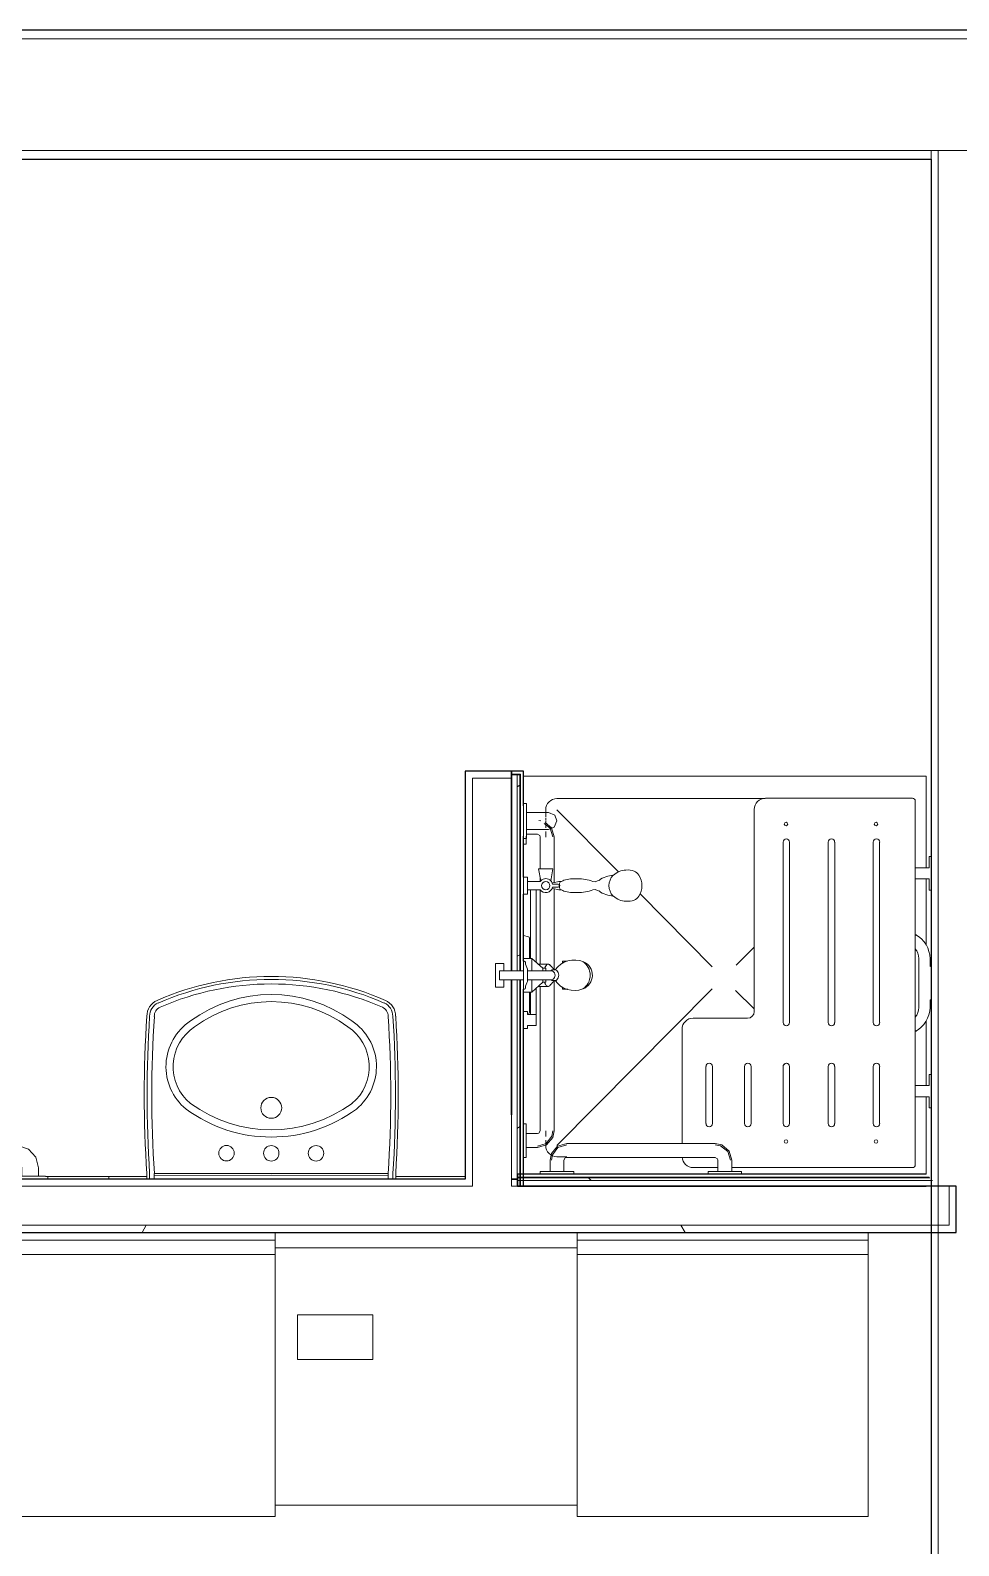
# Model space of a CAD drawing. Header units: inches. Extents: x 1 to 27263, y -26002 to 5769.
# Drawn here: x 25222.5 to 25305.5, y -22494.2 to -22358.8 of the extents above; entities that cross this region are included whole.
import ezdxf

# ---------------------------------------------------------------- set-up
doc = ezdxf.new("R2010")
doc.units = ezdxf.units.IN
doc.header["$MEASUREMENT"] = 0
for name, color, linetype, lineweight in [('A-GENM', 13, 'Continuous', 9), ('A-WALL', 113, 'Continuous', 9), ('A-WALL-PATT', 111, 'Continuous', 25), ('I-WALL', 2, 'Continuous', 9), ('L-SITE-WALL', 31, 'Continuous', 9), ('P-SANR-FIXT', 6, 'Continuous', 9), ('Q-SPCQ', 91, 'Continuous', 9), ('S-BEAM', 12, 'Continuous', 9)]:
    doc.layers.add(name, color=color, linetype=linetype, lineweight=lineweight)
pattern_1 = [(0, (0, 0), (81.92, 20.48), [3.379, -58.061, 3.379, -58.061, -327.68]), (0, (0, 0), (81.92, 20.48), [-122.88, 3.379, -119.501, 3.379, -58.061, -143.36]), (0, (0, 0), (81.92, 20.48), [-307.2, 3.379, -37.581, 3.379, -99.021]), (120, (30.72, 10.24), (-58.6962, 60.704801), [3.379, -58.061, 3.379, -58.061, -327.68]), (120, (30.72, 10.24), (-58.6962, 60.704801), [-122.88, 3.379, -119.501, 3.379, -58.061, -143.36]), (120, (30.72, 10.24), (-58.6962, 60.704801), [-307.2, 3.379, -37.581, 3.379, -99.021]), (240, (40.96, 51.2), (-23.2238, -81.184801), [3.379, -58.061, 3.379, -58.061, -327.68]), (240, (40.96, 51.2), (-23.2238, -81.184801), [-122.88, 3.379, -119.501, 3.379, -58.061, -143.36]), (240, (40.96, 51.2), (-23.2238, -81.184801), [-307.2, 3.379, -37.581, 3.379, -99.021])]
pattern_2 = [(296.565, (38.4, 23.04), (0.00014, 153.59998), [17.173, -326.287]), (33.69, (46.08, 7.68), (0.0002, 153.6001), [27.691, -526.122]), (33.69, (199.68, 7.68), (0.0002, 153.6001), [27.691, -526.122]), (33.69, (353.28, 7.68), (0.0002, 153.6001), [27.691, -526.122]), (116.565, (69.12, 23.04), (0.00014, 153.59998), [17.173, -326.287]), (213.69, (61.44, 38.4), (0.0002, 153.6001), [27.691, -526.122]), (213.69, (215.04, 38.4), (0.0002, 153.6001), [27.691, -526.122]), (213.69, (368.64, 38.4), (0.0002, 153.6001), [27.691, -526.122]), (26.565, (99.84, 23.04), (0.00014, 153.6), [34.346, -309.114]), (26.565, (253.44, 23.04), (0.00014, 153.6), [34.346, -309.114]), (270, (130.56, 38.4), (153.6, 9e-15), [15.36, -138.24]), (225, (130.56, 23.04), (-1e-14, 153.60056), [21.722, -195.501]), (135, (115.2, 7.68), (1e-14, 153.60056), [21.722, -195.501]), (288.435, (69.12, 69.12), (0.00018, 153.600364), [24.286, -461.44]), (18.435, (76.8, 46.08), (0.0002, 153.60036), [24.286, -461.44]), (18.435, (230.4, 46.08), (0.0002, 153.60036), [24.286, -461.44]), (18.435, (384, 46.08), (0.0002, 153.60036), [24.286, -461.44]), (135, (99.84, 53.76), (1e-14, 153.60056), [21.722, -195.501]), (180, (84.48, 69.12), (-2e-14, -153.6), [15.36, -138.24]), (251.565, (30.72, 107.52), (-0.00018, 153.600364), [24.286, -461.44]), (315, (23.04, 84.48), (-1e-14, 153.60056), [21.722, -195.501]), (71.565, (38.4, 69.12), (-0.00018, 153.600364), [24.286, -461.44]), (135, (46.08, 92.16), (1e-14, 153.60056), [21.722, -195.501]), (225, (92.16, 107.52), (-1e-14, 153.60056), [21.722, -195.501]), (123.69, (76.8, 92.16), (0.00018, 153.6001), [27.691, -526.122]), (123.69, (230.4, 92.16), (0.00018, 153.6001), [27.691, -526.122]), (26.565, (61.44, 115.2), (0.00014, 153.6), [17.173, -326.287]), (26.565, (215.04, 115.2), (0.00014, 153.6), [17.173, -326.287]), (315, (76.8, 122.88), (-1e-14, 153.60056), [21.722, -195.501]), (213.69, (145.92, 145.92), (0.0002, 153.6001), [27.691, -526.122]), (213.69, (299.52, 145.92), (0.0002, 153.6001), [27.691, -526.122]), (213.69, (453.12, 145.92), (0.0002, 153.6001), [27.691, -526.122]), (296.565, (122.88, 130.56), (0.00014, 153.59998), [17.173, -326.287]), (45, (130.56, 115.2), (1e-14, 153.60056), [21.722, -195.501]), (90, (145.92, 130.56), (-153.6, 9e-15), [15.36, -138.24]), (213.69, (76.8, 153.6), (0.0002, 153.6001), [27.691, -526.122]), (213.69, (230.4, 153.6), (0.0002, 153.6001), [27.691, -526.122]), (213.69, (384, 153.6), (0.0002, 153.6001), [27.691, -526.122]), (315, (53.76, 138.24), (-1e-14, 153.60056), [10.861, -206.362]), (26.565, (61.44, 130.56), (0.00014, 153.6), [17.173, -326.287]), (26.565, (215.04, 130.56), (0.00014, 153.6), [17.173, -326.287]), (90, (76.8, 138.24), (-153.6, 9e-15), [15.36, -138.24]), (333.435, (15.36, 145.92), (-0.00014, 153.6), [17.173, -326.287]), (333.435, (168.96, 145.92), (-0.00014, 153.6), [17.173, -326.287]), (243.435, (30.72, 138.24), (-0.00014, 153.59998), [17.173, -326.287]), (161.565, (23.04, 122.88), (-0.0002, 153.60036), [24.286, -461.44]), (161.565, (176.64, 122.88), (-0.0002, 153.60036), [24.286, -461.44]), (161.565, (330.24, 122.88), (-0.0002, 153.60036), [24.286, -461.44]), (45, (0, 130.56), (1e-14, 153.60056), [21.722, -195.501]), (26.565, (7.68, 0), (0.00014, 153.6), [17.173, -326.287]), (26.565, (161.28, 0), (0.00014, 153.6), [17.173, -326.287]), (116.565, (23.04, 7.68), (0.00014, 153.59998), [17.173, -326.287]), (206.565, (15.36, 23.04), (0.00014, 153.6), [17.173, -326.287]), (206.565, (168.96, 23.04), (0.00014, 153.6), [17.173, -326.287]), (296.565, (0, 15.36), (0.00014, 153.59998), [17.173, -326.287]), (14.036, (115.2, 69.12), (0.0002, 153.6), [31.665, -601.644]), (14.036, (268.8, 69.12), (0.0002, 153.6), [31.665, -601.644]), (14.036, (422.4, 69.12), (0.0002, 153.6), [31.665, -601.644]), (14.036, (576, 69.12), (0.0002, 153.6), [31.665, -601.644]), (135, (145.92, 76.8), (1e-14, 153.60056), [21.722, -195.501]), (198.435, (130.56, 92.16), (0.0002, 153.60036), [24.286, -461.44]), (198.435, (284.16, 92.16), (0.0002, 153.60036), [24.286, -461.44]), (198.435, (437.76, 92.16), (0.0002, 153.60036), [24.286, -461.44]), (296.565, (107.52, 84.48), (0.00014, 153.59998), [17.173, -326.287]), (333.435, (7.68, 46.08), (-0.00014, 153.6), [17.173, -326.287]), (333.435, (161.28, 46.08), (-0.00014, 153.6), [17.173, -326.287]), (45, (23.04, 38.4), (1e-14, 153.60056), [10.861, -206.362]), (116.565, (30.72, 46.08), (0.00014, 153.59998), [17.173, -326.287]), (225, (23.04, 61.44), (-1e-14, 153.60056), [21.722, -195.501])]

# ---------------------------------------------------------------- blocks, each defined once
blk = doc.blocks.new('Sink-Bathroom-Kohler-Pinoir-2035-8 - Vitreous_China-0-White-11071-Site Plan - Phase 1')
at = {"layer": 'P-SANR-FIXT', "color": 7}
for p, q in [((24149.93, -22598.24), (24149.93, -22597.74)), ((24150.18, -22597.73), (24150.18, -22598.24)), ((24150.6, -22598.24), (24150.6, -22597.72)), ((24161.05, -22597.72), (24150.6, -22597.72)), ((24150.6, -22597.91), (24161.05, -22597.89)), ((24171.5, -22597.72), (24161.05, -22597.72)), ((24161.05, -22597.89), (24171.5, -22597.91)), ((24171.5, -22597.72), (24171.5, -22598.24)), ((24171.91, -22598.24), (24171.91, -22597.73)), ((24172.17, -22597.74), (24172.17, -22598.24))]:
    blk.add_line(p, q, dxfattribs=at)
for centre, radius, start, end in [((24161.05, -22605.54), 25.41, 66.3302, 113.6742), ((24161.05, -22605.54), 25.15, 66.3302, 113.6726), ((24161.05, -22605.54), 24.74, 66.3302, 113.6698), ((24161.05, -22593.95), 12.2, 53.7683, 126.2317), ((24151.47, -22583.68), 1.54, 113.9605, 180.0345), ((24151.47, -22583.68), 1.29, 113.9877, 180.3965), ((24151.47, -22583.68), 0.875, 114.0553, 181.2927), ((24161.05, -22593.95), 11.57, 53.6931, 126.3069), ((24170.63, -22583.67), 0.862, 358.0783, 66.3302), ((24170.63, -22583.67), 1.28, 359.0965, 66.3302), ((24170.63, -22583.67), 1.53, 359.5057, 66.3302), ((24256.28, -22590.71), 106.58, 176.2183, 183.7835), ((24256.28, -22590.71), 106.33, 176.2135, 183.7881), ((24256.28, -22590.71), 105.91, 176.2045, 183.7955), ((24156.54, -22588.19), 4.9, 123.5514, 230.6366), ((24156.54, -22588.19), 4.26, 123.3558, 230.4225), ((24165.55, -22588.19), 4.26, 309.5775, 56.6442), ((24165.55, -22588.19), 4.9, 309.3634, 56.4486), ((24065.82, -22590.71), 105.91, 356.2045, 3.7955), ((24065.82, -22590.71), 106.33, 356.2119, 3.7854), ((24065.82, -22590.71), 106.58, 356.2165, 3.78), ((24161.05, -22581.66), 12.18, 233.6508, 306.3492), ((24161.05, -22591.87), 0.934, 0, 180), ((24161.05, -22581.66), 12.82, 233.5725, 306.4275), ((24161.05, -22591.87), 0.934, 180, 0), ((24157.05, -22595.92), 0.692, 0, 180), ((24161.05, -22595.93), 0.69, 0, 180), ((24165.05, -22595.93), 0.69, 0, 180), ((24157.05, -22595.92), 0.692, 180, 0), ((24161.05, -22595.93), 0.69, 180, 0), ((24165.05, -22595.93), 0.69, 180, 0)]:
    blk.add_arc(centre, radius, start, end, dxfattribs=at)
blk = doc.blocks.new('817_Grab_Bars - 8170-001420-V44-Site Plan - Phase 1')
at = {"layer": 'Q-SPCQ', "color": 7}
for p, q in [((25532.45, -22558.3), (25532.45, -22558.58)), ((25534.02, -22558.58), (25532.66, -22558.58)), ((25533.27, -22558.58), (25533.27, -22559.3)), ((25535.37, -22558.58), (25534.02, -22558.58)), ((25534.77, -22559.3), (25534.77, -22558.58)), ((25535.58, -22558.58), (25535.58, -22558.3)), ((25574.45, -22558.3), (25574.45, -22558.58)), ((25576.02, -22558.58), (25574.66, -22558.58)), ((25575.27, -22558.58), (25575.27, -22559.3)), ((25577.37, -22558.58), (25576.02, -22558.58)), ((25576.77, -22559.3), (25576.77, -22558.58)), ((25577.58, -22558.58), (25577.58, -22558.3)), ((25574.77, -22559.8), (25535.27, -22559.8)), ((25535.27, -22561.3), (25574.77, -22561.3))]:
    blk.add_line(p, q, dxfattribs=at)
at = {"layer": 'Q-SPCQ', "color": 7, "flags": 128}
for points in [[(25533.27, -22559.3), (25533.51, -22560.26), (25534.19, -22560.99), (25535.13, -22561.3), (25535.27, -22561.3)], [(25535.27, -22559.8), (25534.84, -22559.57), (25534.77, -22559.3)], [(25574.77, -22561.3), (25575.73, -22561.06), (25576.45, -22560.38), (25576.76, -22559.44), (25576.77, -22559.3)], [(25575.27, -22559.3), (25575.04, -22559.72), (25574.77, -22559.8)]]:
    blk.add_lwpolyline(points, dxfattribs=at)
blk = doc.blocks.new('Parametric_ADA_Grab_Bar_-_2_Piece_3744 - Parametric_ADA_Grab_Bar_-_2_Piece_3744 2-222682-Site Plan - Phase 1')
at = {"layer": 'A-GENM', "color": 7}
for p, q in [((1.55, 32.09), (1.39, 32.13)), ((0, 30.03), (0.25, 30.03)), ((0.25, 30.74), (0.25, 30.03)), ((0.25, 30.03), (0.25, 30.23)), ((0.28, 30.91), (1.25, 30.91)), ((1.5, 30.66), (1.5, 27.81)), ((2.75, 26.59), (2.75, 30.66)), ((1.5, 27.05), (1.5, 26.69)), ((1.5, 25.94), (1.5, 19.31)), ((2.75, 18.85), (2.75, 26.04)), ((2.75, 4.41), (2.75, 17.77)), ((1.5, 17.32), (1.5, 4.41)), ((0.25, 5.03), (0, 5.03)), ((0.25, 4.83), (0.25, 5.03)), ((0.25, 5.03), (0.25, 2.03)), ((1.25, 4.16), (0.25, 4.16)), ((0.25, 2.91), (1.25, 2.91)), ((17.13, 3.28), (3.88, 3.28)), ((0, 2.03), (0.25, 2.03)), ((0.25, 2.03), (0.25, 2.23)), ((2.38, 1.78), (2.38, 0.78)), ((3.63, 0.78), (3.63, 1.78)), ((3.88, 2.03), (17.13, 2.03)), ((17.38, 1.78), (17.38, 0.78)), ((18.63, 0.78), (18.63, 1.78)), ((1.5, 0.78), (1.5, 0.53)), ((1.5, 0.78), (4.5, 0.78)), ((1.7, 0.78), (1.5, 0.78)), ((4.5, 0.78), (4.3, 0.78)), ((4.5, 0.53), (4.5, 0.78)), ((16.5, 0.78), (16.5, 0.53)), ((16.5, 0.78), (19.5, 0.78)), ((16.7, 0.78), (16.5, 0.78)), ((19.5, 0.78), (19.3, 0.78)), ((19.5, 0.53), (19.5, 0.78))]:
    blk.add_line(p, q, dxfattribs=at)
at = {"layer": 'A-GENM', "color": 7, "flags": 128}
for points in [[(2.63, 30.66), (2.38, 31.44), (1.85, 31.85)], [(2.75, 30.66), (2.51, 31.48), (1.96, 31.94)], [(1.25, 30.91), (1.46, 30.79), (1.5, 30.66)], [(1.25, 2.91), (2.07, 3.15), (2.62, 3.8), (2.75, 4.41)], [(1.5, 4.41), (1.39, 4.2), (1.25, 4.16)], [(1.25, 3.03), (2.03, 3.27), (2.54, 3.92), (2.63, 4.41)], [(3.88, 3.28), (3.05, 3.04), (2.5, 2.38), (2.38, 1.78)], [(3.88, 3.16), (3.09, 2.91), (2.59, 2.27), (2.5, 1.78)], [(18.63, 1.78), (18.38, 2.6), (17.73, 3.15), (17.13, 3.28)], [(18.5, 1.78), (18.26, 2.56), (17.61, 3.07), (17.13, 3.16)], [(3.63, 1.78), (3.74, 1.99), (3.88, 2.03)], [(17.13, 2.03), (17.34, 1.92), (17.38, 1.78)]]:
    blk.add_lwpolyline(points, dxfattribs=at)
blk = doc.blocks.new('Shower_Seat-Retractable-Frost_Products_LTD_-Handicap-_975L_M_ - Steel-Stainless-V56-Site Plan - Phase 1')
at = {"layer": 'Q-SPCQ', "color": 10, "lineweight": 13}
for p, q in [((25301.35, -22427.4), (25288.21, -22427.4)), ((25301.6, -22433.61), (25301.6, -22427.65)), ((25287.21, -22428.4), (25287.21, -22446.46)), ((25289.79, -22431.33), (25289.79, -22447.44)), ((25290.37, -22447.44), (25290.37, -22431.33)), ((25293.82, -22431.33), (25293.82, -22447.44)), ((25294.4, -22447.44), (25294.4, -22431.33)), ((25297.85, -22431.33), (25297.85, -22447.44)), ((25298.42, -22447.44), (25298.42, -22431.33)), ((25303.02, -22432.62), (25302.84, -22432.62)), ((25302.84, -22432.62), (25302.84, -22433.61)), ((25301.6, -22433.61), (25301.6, -22434.61)), ((25302.84, -22433.61), (25301.6, -22433.61)), ((25301.6, -22434.61), (25302.84, -22434.61)), ((25301.6, -22439.59), (25301.6, -22434.61)), ((25302.84, -22434.61), (25302.84, -22435.6)), ((25302.84, -22435.6), (25303.02, -22435.6)), ((25301.6, -22439.52), (25301.6, -22448.23)), ((25301.92, -22446.09), (25301.92, -22441.71)), ((25302.92, -22442.42), (25302.92, -22441.74)), ((25303.01, -22442.41), (25302.92, -22442.42)), ((25303.01, -22445.41), (25303.01, -22442.41)), ((25302.92, -22445.41), (25303.01, -22445.41)), ((25302.92, -22446.09), (25302.92, -22445.41)), ((25286.62, -22447.05), (25281.76, -22447.05)), ((25280.77, -22448.04), (25280.77, -22458.26)), ((25301.6, -22453.07), (25301.6, -22448.23)), ((25282.9, -22451.37), (25282.9, -22456.47)), ((25283.48, -22456.47), (25283.48, -22451.37)), ((25286.35, -22456.47), (25286.35, -22451.37)), ((25286.93, -22451.37), (25286.93, -22456.47)), ((25289.79, -22451.37), (25289.79, -22451.42)), ((25289.79, -22451.37), (25289.79, -22456.47)), ((25290.37, -22456.47), (25290.37, -22451.37)), ((25293.82, -22451.37), (25293.82, -22456.47)), ((25294.4, -22456.47), (25294.4, -22451.37)), ((25297.85, -22451.37), (25297.85, -22456.47)), ((25298.42, -22456.47), (25298.42, -22451.37)), ((25289.79, -22456.47), (25289.79, -22452.52)), ((25290.37, -22452.25), (25290.37, -22456.47)), ((25301.6, -22453.07), (25301.6, -22454.07)), ((25302.84, -22453.07), (25301.6, -22453.07)), ((25302.84, -22452.07), (25302.84, -22453.07)), ((25303.02, -22452.07), (25302.84, -22452.07)), ((25301.6, -22454.07), (25302.84, -22454.07)), ((25301.6, -22460.15), (25301.6, -22454.07)), ((25302.84, -22454.07), (25302.84, -22455.06)), ((25302.84, -22455.06), (25303.02, -22455.06)), ((25281.76, -22460.4), (25283.97, -22460.4)), ((25285.18, -22460.4), (25301.35, -22460.4))]:
    blk.add_line(p, q, dxfattribs=at)
for centre, radius, start, end in [((25288.21, -22428.4), 0.998, 90, 180), ((25301.35, -22427.65), 0.249, 0, 90), ((25290.05, -22429.71), 0.157, 90, 270), ((25290.05, -22429.71), 0.157, 270, 90), ((25298.1, -22429.71), 0.157, 90, 270), ((25298.1, -22429.71), 0.157, 270, 90), ((25290.08, -22431.33), 0.289, 0, 180), ((25294.11, -22431.33), 0.289, 0, 180), ((25298.14, -22431.33), 0.289, 0, 180), ((25300.63, -22441.43), 2.09, 57.8406, 62.567), ((25300.5, -22441.74), 2.42, 0, 62.8489), ((25300.57, -22441.71), 1.35, 0, 40), ((25286.62, -22446.46), 0.589, 270, 0), ((25300.47, -22446.06), 1.45, 321.4199, 358.8453), ((25300.45, -22446.05), 2.47, 297.8217, 359.1458), ((25281.76, -22448.04), 0.998, 90, 180), ((25290.08, -22447.44), 0.288, 180, 0), ((25294.11, -22447.44), 0.288, 180, 0), ((25298.14, -22447.44), 0.289, 180, 0), ((25300.73, -22446.7), 1.77, 299.5044, 304.7548), ((25283.19, -22451.37), 0.289, 0, 180), ((25286.64, -22451.37), 0.289, 0, 180), ((25290.08, -22451.37), 0.289, 40.7863, 180), ((25290.08, -22451.37), 0.289, 0, 180), ((25294.11, -22451.37), 0.289, 0, 180), ((25298.14, -22451.37), 0.289, 0, 180), ((25283.19, -22456.47), 0.289, 180, 0), ((25286.64, -22456.47), 0.289, 180, 0), ((25290.08, -22456.47), 0.289, 180, 0), ((25290.08, -22456.47), 0.289, 180, 0), ((25294.11, -22456.47), 0.289, 180, 0), ((25298.14, -22456.47), 0.289, 180, 0), ((25290.05, -22458.07), 0.157, 90, 270), ((25290.05, -22458.07), 0.157, 270, 90), ((25298.1, -22458.07), 0.157, 90, 270), ((25298.1, -22458.07), 0.157, 270, 90), ((25281.76, -22459.4), 0.998, 182.9496, 270), ((25301.35, -22460.15), 0.249, 270, 0)]:
    blk.add_arc(centre, radius, start, end, dxfattribs=at)
blk = doc.blocks.new('817_Grab_Bars - 8170-001180-V57-Site Plan - Phase 1')
at = {"layer": 'Q-SPCQ', "color": 7}
for p, q in [((25266.86, -22427.87), (25266.58, -22427.87)), ((25266.86, -22427.87), (25266.58, -22427.87)), ((25266.58, -22430.99), (25266.58, -22427.87)), ((25266.58, -22427.87), (25266.58, -22428.07)), ((25266.86, -22427.87), (25266.86, -22430.99)), ((25266.86, -22428.07), (25266.86, -22427.87)), ((25266.86, -22427.87), (25266.86, -22428.07)), ((25266.86, -22428.07), (25266.86, -22427.87)), ((25267.58, -22428.68), (25266.86, -22428.68)), ((25267.58, -22428.68), (25266.86, -22428.68)), ((25266.86, -22430.18), (25267.58, -22430.18)), ((25266.86, -22430.18), (25267.58, -22430.18)), ((25266.58, -22430.78), (25266.58, -22430.99)), ((25266.58, -22430.99), (25266.86, -22430.99)), ((25266.58, -22430.99), (25266.86, -22430.99)), ((25266.86, -22430.99), (25266.86, -22430.78)), ((25266.86, -22430.78), (25266.86, -22430.99)), ((25266.86, -22430.99), (25266.86, -22430.78))]:
    blk.add_line(p, q, dxfattribs=at)
at = {"layer": 'Q-SPCQ', "color": 7, "flags": 128}
for points in [[(25268.83, -22428.68), (25268.58, -22428.68), (25267.95, -22428.68), (25267.58, -22428.68)], [(25267.58, -22428.68), (25268.32, -22428.68), (25268.77, -22428.68), (25268.83, -22428.68)], [(25268.83, -22428.68), (25269.38, -22428.92), (25269.58, -22429.43)], [(25267.58, -22430.18), (25268.32, -22430.18), (25268.77, -22430.18), (25268.83, -22430.18)], [(25268.83, -22430.18), (25268.58, -22430.18), (25267.95, -22430.18), (25267.58, -22430.18)], [(25269.58, -22429.43), (25269.34, -22429.98), (25268.83, -22430.18)]]:
    blk.add_lwpolyline(points, dxfattribs=at)
blk = doc.blocks.new('Shower Base-3D - 36_ x 36_-96782-Site Plan - Phase 1')
at = {"layer": 'P-SANR-FIXT', "color": 7}
for p, q in [((-18, 18), (18, 18)), ((18, 18), (18, 9.82)), ((-16, 15), (-16, 14.38)), ((3.6, 16), (-15, 16)), ((-9.49, 9.44), (-15, 15)), ((-16, 14.29), (-16, 14.07)), ((-16, 14), (-16, 13.4)), ((-16, 13.06), (-16, 12.56)), ((18, 8.82), (18, 2.9)), ((-1.13, 0.98), (-7.57, 7.49)), ((1.01, 1.11), (2.63, 2.72)), ((-1.12, -1), (-15, -15)), ((0.97, -1.14), (2.63, -2.78)), ((18, -3.85), (18, -9.64)), ((18, -10.64), (18, -17.56)), ((-16, -13.69), (-16, -14.18)), ((-16, -14.52), (-16, -15)), ((-15, -16), (-14.13, -16))]:
    blk.add_line(p, q, dxfattribs=at)
for centre, start, end in [((-15, 15), 90, 180), ((-15, -15), 180, 270)]:
    blk.add_arc(centre, 1, start, end, dxfattribs=at)
blk = doc.blocks.new('Shower-Unit-Zurn-Z7301-SS-MT-DV2P-HW - Z7301-SS-MT-DV2P-HW-V61-Site Plan - Phase 1')
at = {"layer": 'A-GENM', "color": 7}
for p, q in [((1.06, 2.5), (-1.06, 2.5)), ((-1.06, 2.5), (-1.06, 1.75)), ((-1.06, 1.75), (-0.4, 1.75)), ((0.4, 1.75), (1.06, 1.75)), ((1.06, 1.75), (1.06, 2.5)), ((-1.24, 0), (-1.5, 0)), ((-1.5, 0), (-1.5, -0.75)), ((-1.5, -0.75), (-0.4, -0.75)), ((-1.5, -0.75), (-0.63, -1.75)), ((0.4, -0.75), (1.5, -0.75)), ((0.63, -1.75), (1.5, -0.75)), ((1.5, 0), (1.24, 0)), ((1.5, -0.75), (1.5, 0)), ((-0.63, -1.75), (-0.4, -1.75)), ((-0.63, -1.75), (-0.63, -2)), ((-0.63, -2), (-0.4, -2)), ((0.4, -1.75), (0.63, -1.75)), ((0.4, -2), (0.63, -2)), ((0.63, -2), (0.63, -1.75)), ((-1.05, -3.5), (-1.25, -3.5)), ((-1.25, -3.5), (-1.25, -3.96)), ((1.25, -3.5), (1.06, -3.5)), ((1.25, -3.92), (1.25, -3.5))]:
    blk.add_line(p, q, dxfattribs=at)
at = {"layer": 'A-GENM'}
for p, q in [((-4.75, 0), (-4.75, -0.38)), ((-4.75, -0.38), (-4.5, -0.38)), ((-4.5, -0.38), (-4.5, -1.13)), ((-4.5, -1.13), (-3.5, -1.13)), ((-3.5, -1.13), (-3.5, -0.38)), ((-3.5, -0.38), (-3.25, -0.38)), ((-1.5, -0.63), (-3.5, -0.63)), ((-3.5, -1.13), (-1.17, -1.13)), ((-3.25, -0.38), (-3.25, 0)), ((1.17, -1.13), (7.62, -1.13)), ((7.62, -0.63), (1.5, -0.63)), ((8.75, 0), (7.25, 0)), ((7.25, 0), (7.25, -0.38)), ((7.25, -0.38), (7.62, -0.38)), ((7.62, -0.38), (8.38, -0.38)), ((7.62, -0.38), (7.62, -1.5)), ((8.38, -1.5), (8.38, -0.38)), ((8.38, -0.38), (8.75, -0.38)), ((8.75, -0.38), (8.75, 0)), ((7.75, -2.62), (7.63, -3.19)), ((7.86, -2.61), (7.86, -3.12)), ((8.14, -3.12), (8.14, -2.61)), ((8.37, -3.19), (8.25, -2.62)), ((9.5, -1.36), (8.44, -1.55)), ((8.44, -2.45), (9.5, -2.62)), ((9.5, -2.62), (9.5, -1.36)), ((7.62, -3.24), (7.62, -3.41)), ((8.38, -3.41), (8.38, -3.24)), ((7.65, -6.42), (7.52, -6.76)), ((7.63, -6.21), (7.65, -6.42)), ((8.35, -6.42), (8.37, -6.21)), ((8.48, -6.76), (8.35, -6.42))]:
    blk.add_line(p, q, dxfattribs=at)
blk.add_circle((8, -2), 0.375, dxfattribs=at)
for centre, radius, start, end in [((8, -2), 0.625, 126.8699, 256.9481), ((8, -2), 0.625, 283.0519, 314.2572), ((8, -2), 0.625, 45.7475, 53.1301), ((8, -2), 0.625, 314.2572, 45.7475), ((11.46, -4.61), 4.08, 165.8269, 183.3406), ((8.98, -4.32), 1.63, 146.1204, 154.5364), ((7.85, -3.23), 0.225, 167.7751, 181.8194), ((8, -3.9), 0.687, 56.9089, 123.0911), ((8, -3.12), 0.141, 180, 360), ((8.15, -3.23), 0.225, 358.1806, 12.2249), ((7.02, -4.32), 1.63, 25.4636, 33.8796), ((4.54, -4.61), 4.08, 356.6594, 14.1731), ((11.6, -4.81), 4.22, 180.5665, 199.4054), ((4.4, -4.81), 4.22, 340.5946, 359.4335), ((9.42, -8.15), 2.35, 143.7224, 177.4669), ((6.58, -8.15), 2.35, 2.5331, 36.2776), ((8.47, -9.28), 1.87, 138.72, 176.4673), ((8, -8.99), 1.34, 46.1253, 133.8747), ((7.53, -9.28), 1.87, 3.5327, 41.28), ((8.6, -9.29), 2, 176.4673, 197.5327), ((7.4, -9.29), 2, 342.4673, 3.5327), ((7.65, -9.45), 1.05, 204.5638, 235.4362), ((7.96, -9.01), 1.59, 235.4362, 271.5888), ((8.04, -9.01), 1.59, 268.4112, 304.5638), ((8.35, -9.45), 1.05, 304.5638, 335.4362)]:
    blk.add_arc(centre, radius, start, end, dxfattribs=at)
at = {"layer": 'P-SANR-FIXT', "color": 7}
for p, q in [((0.4, 2.13), (-0.4, 2.13)), ((-0.4, 2.13), (-0.4, 0)), ((0.4, 0), (0.4, 2.13)), ((-0.4, 0), (-1.24, 0)), ((-1.24, 0), (-1.24, -0.1)), ((-0.4, 0), (0.4, 0)), ((1.24, 0), (0.4, 0)), ((1.24, -0.1), (1.24, 0)), ((-3.31, -0.54), (-1.5, -0.54)), ((-1, -1.33), (-1, -2.23)), ((-0.55, -0.38), (-0.4, -0.38)), ((-0.4, -0.38), (-0.4, -2.46)), ((-0.4, -0.38), (0.4, -0.38)), ((0.4, -2.46), (0.4, -0.38)), ((0.4, -0.38), (0.55, -0.38)), ((1, -2.23), (1, -1.33)), ((1.5, -0.54), (3.31, -0.54)), ((3.43, -0.45), (3.56, 0)), ((-0.48, -2.64), (-0.48, -2.84)), ((0.48, -2.84), (0.48, -2.64))]:
    blk.add_line(p, q, dxfattribs=at)
for centre, radius, start, end in [((-3.31, -0.42), 0.125, 196, 270), ((-1.14, -0.1), 0.0945, 180, 270), ((-1.14, -1.21), 1.02, 54.522, 90), ((1.14, -1.21), 1.02, 90, 125.478), ((1.14, -0.1), 0.0945, 270, 0), ((3.31, -0.42), 0.125, 270, 344), ((-0.63, -2.12), 0.388, 197.5027, 230.4973), ((-2.26, -4.09), 2.18, 35.18, 50.4973), ((2.26, -4.09), 2.18, 129.5027, 144.8141), ((0.63, -2.12), 0.388, 309.5027, 342.4973), ((0.79, -4.57), 2.15, 126.1534, 200.0175), ((-0.79, -4.57), 2.15, 337.8261, 53.8466), ((0, -4.86), 1.31, 200.0175, 336.4181), ((0, -4.51), 1.46, 212.9208, 327.0792)]:
    blk.add_arc(centre, radius, start, end, dxfattribs=at)
for centre, major_axis, ratio, start_param, end_param in [((0, -2.46), (-0.4, 0), 0.941821, 0, 3.141593), ((-0.11, -2.15), (-1.11, 0.08), 0.351489, 2.831356, 3.949343), ((0, -2.84), (-0.476, 0), 0.662364, 0, 3.141593)]:
    blk.add_ellipse(centre, major_axis=major_axis, ratio=ratio, start_param=start_param, end_param=end_param, dxfattribs=at)
blk.add_open_spline([(-0.68, -1.91), (-0.69, -1.92), (-0.81, -1.97), (-0.96, -2.08), (-1.02, -2.22), (-0.98, -2.3), (-0.94, -2.34)], degree=3, knots=[0.2535572, 0.2535572, 0.2535572, 0.2535572, 0.2857143, 0.5714286, 0.7857143, 1, 1, 1, 1], dxfattribs=at)
for points in [[(-0.4, -2.46), (-0.42, -2.48), (-0.44, -2.52), (-0.47, -2.58), (-0.48, -2.62), (-0.48, -2.64)], [(0.48, -2.64), (0.48, -2.62), (0.47, -2.58), (0.44, -2.52), (0.42, -2.48), (0.4, -2.46)]]:
    blk.add_open_spline(points, degree=3, dxfattribs=at)
blk = doc.blocks.new('Locker Rooms and Restrooms_rvt-1-Site Plan - Phase 1')
at = {"layer": 'A-WALL-PATT', "lineweight": 9}
h = blk.add_hatch(dxfattribs=at)
h.set_pattern_fill('FP_27', style=0, pattern_type=2)
h.set_pattern_definition(pattern_2)
h.paths.add_polyline_path([(25266.27, -22462.05), (25266.17, -22443.61), (25266.02, -22443.61), (25266.05, -22462.05)], flags=0)
h.paths.add_polyline_path([(25266.02, -22442.81), (25266.27, -22442.81), (25266.27, -22425.3), (25266.02, -22425.3), (25266.02, -22439.84)], flags=0)
h = blk.add_hatch(dxfattribs=at)
h.set_pattern_fill('FP_27', style=0, pattern_type=2)
h.set_pattern_definition(pattern_2)
h.paths.add_polyline_path([(25266.27, -22442.81), (25266.33, -22442.81), (25266.27, -22439.84)], flags=0)
h = blk.add_hatch(dxfattribs=at)
h.set_pattern_fill('FP_9', style=0, pattern_type=2)
h.set_pattern_definition(pattern_1)
h.paths.add_polyline_path([(25172.14, -22465.55), (25172.77, -22465.55), (25172.77, -22462.05), (25262.02, -22462.05), (25262.02, -22461.43), (25172.14, -22461.43), (25172.14, -22462.05)], flags=0)
h.paths.add_polyline_path([(25266.05, -22462.05), (25266.05, -22461.43), (25265.52, -22461.43), (25265.52, -22462.05)], flags=0)
h = blk.add_hatch(dxfattribs=at)
h.set_pattern_fill('FP_32', color=27, style=0, pattern_type=2)
h.set_pattern_definition([(180, (25265.515, -22473.428), (48, -24), [48, 0, 0, 0]), (270, (25241.515, -22461.43), (48, 3e-15), [12, -12]), (270, (25253.515, -22473.43), (48, 3e-15), [12, -12]), (270, (25229.515, -22473.43), (48, 3e-15), [12, -12]), (180, (25265.515, -22485.428), (48, -24), [48, 0, 0, 0]), (270, (25217.515, -22461.43), (48, 3e-15), [12, -12])])
h.paths.add_polyline_path([(25211.04, -22461.43), (25221.16, -22461.43), (25221.16, -22461.18), (25181.87, -22461.18), (25181.87, -22461.43), (25184.32, -22461.43)], flags=0)
h.paths.add_polyline_path([(25179.16, -22461.43), (25179.16, -22461.18), (25174.52, -22461.18), (25174.52, -22461.43)], flags=0)
h.paths.add_polyline_path([(25261.39, -22461.43), (25261.39, -22461.18), (25255.17, -22461.18), (25255.17, -22461.43)], flags=0)
h.paths.add_polyline_path([(25232.93, -22461.43), (25232.93, -22461.18), (25223.87, -22461.18), (25223.87, -22461.43)], flags=0)
h = blk.add_hatch(dxfattribs=at)
h.set_pattern_fill('FP_27', style=0, pattern_type=2)
h.set_pattern_definition(pattern_2)
h.paths.add_polyline_path([(25291.21, -22461.55), (25302.89, -22461.55), (25302.83, -22461.3), (25266.05, -22461.3), (25266.05, -22461.55), (25277.85, -22461.55)], flags=0)
h = blk.add_hatch(dxfattribs=at)
h.set_pattern_fill('FP_9', style=0, pattern_type=2)
h.set_pattern_definition(pattern_1)
h.paths.add_polyline_path([(25266.05, -22466.18), (25305.27, -22466.18), (25305.27, -22462.05), (25304.64, -22462.05), (25304.64, -22465.55), (25266.05, -22465.55)], flags=0)
h = blk.add_hatch(dxfattribs=at)
h.set_pattern_fill('FP_9', style=0, pattern_type=2)
h.set_pattern_definition(pattern_1)
h.paths.add_polyline_path([(25237.76, -22466.18), (25266.05, -22466.18), (25266.05, -22465.55), (25172.14, -22465.55), (25172.14, -22466.18), (25211.04, -22466.18)], flags=0)
at = {"layer": 'A-WALL', "color": 7}
for p, q in [((25262.02, -22425.62), (25262.02, -22461.43)), ((25265.52, -22425.62), (25262.02, -22425.62)), ((25266.27, -22425.24), (25265.52, -22425.24)), ((25266.27, -22425.3), (25265.52, -22425.3)), ((25266.02, -22425.3), (25266.02, -22442.81)), ((25266.33, -22425.24), (25266.27, -22425.24)), ((25266.27, -22425.3), (25266.27, -22442.81)), ((25266.33, -22425.24), (25266.33, -22442.81)), ((25266.02, -22443.61), (25266.02, -22455.69)), ((25266.27, -22443.61), (25266.27, -22455.69)), ((25266.33, -22443.61), (25266.33, -22455.69)), ((25265.52, -22455.69), (25265.52, -22461.43)), ((25265.52, -22461.43), (25265.52, -22455.69)), ((25266.02, -22455.69), (25266.02, -22461.43)), ((25266.27, -22455.69), (25266.27, -22462.05)), ((25266.33, -22455.69), (25266.33, -22462.05)), ((25232.93, -22461.18), (25223.87, -22461.18)), ((25261.39, -22461.18), (25255.17, -22461.18)), ((25262.02, -22462.05), (25262.02, -22461.43)), ((25265.52, -22462.05), (25265.52, -22461.43)), ((25266.05, -22461.24), (25302.58, -22461.24)), ((25266.05, -22461.3), (25302.58, -22461.3)), ((25302.83, -22461.24), (25302.58, -22461.24)), ((25302.83, -22461.3), (25302.58, -22461.3)), ((25302.89, -22461.3), (25302.83, -22461.3)), ((25172.77, -22462.05), (25262.02, -22462.05)), ((25265.52, -22462.05), (25266.05, -22462.05)), ((25266.05, -22461.55), (25302.58, -22461.55)), ((25302.89, -22461.55), (25302.58, -22461.55)), ((25303.14, -22461.55), (25302.89, -22461.55)), ((25304.64, -22465.55), (25304.64, -22462.05)), ((25172.77, -22465.55), (25266.05, -22465.55)), ((25304.64, -22465.55), (25266.05, -22465.55))]:
    blk.add_line(p, q, dxfattribs=at)
at = {"layer": 'I-WALL', "color": 250, "lineweight": 25}
for p, q in [((25262.02, -22424.99), (25261.39, -22424.99)), ((25261.39, -22424.99), (25261.39, -22461.43)), ((25265.52, -22424.99), (25262.02, -22424.99)), ((25266.33, -22424.99), (25265.52, -22424.99)), ((25265.52, -22424.99), (25265.52, -22425.24)), ((25265.52, -22425.62), (25265.52, -22424.99)), ((25265.52, -22425.24), (25265.52, -22425.3)), ((25265.52, -22425.3), (25265.52, -22425.62)), ((25265.52, -22425.62), (25265.52, -22442.81)), ((25265.52, -22442.81), (25265.52, -22425.62)), ((25266.58, -22424.99), (25266.33, -22424.99)), ((25266.58, -22428.07), (25266.58, -22424.99)), ((25266.58, -22434.46), (25266.58, -22430.78)), ((25266.58, -22441.97), (25266.58, -22435.96)), ((25265.52, -22443.61), (25265.52, -22455.69)), ((25265.52, -22455.69), (25265.52, -22443.61)), ((25266.58, -22462.05), (25266.58, -22444.45)), ((25261.39, -22461.43), (25172.14, -22461.43)), ((25266.05, -22461.43), (25265.52, -22461.43)), ((25265.52, -22461.43), (25266.05, -22461.43)), ((25302.58, -22460.99), (25266.05, -22460.99)), ((25266.05, -22460.99), (25266.05, -22462.05)), ((25266.05, -22462.05), (25266.05, -22461.43)), ((25266.05, -22461.43), (25266.05, -22462.05)), ((25304.64, -22462.05), (25266.05, -22462.05)), ((25266.05, -22462.05), (25302.58, -22462.05)), ((25266.05, -22462.05), (25266.58, -22462.05)), ((25305.27, -22462.05), (25304.64, -22462.05)), ((25305.27, -22465.55), (25305.27, -22462.05)), ((25305.27, -22466.18), (25305.27, -22465.55)), ((25172.14, -22466.18), (25266.05, -22466.18)), ((25266.05, -22466.18), (25305.27, -22466.18))]:
    blk.add_line(p, q, dxfattribs=at)
at = {"lineweight": 9}
for name, p in [('Shower Base-3D - 36_ x 36_-96782-Site Plan - Phase 1', (25284.58, -22443.43)), ('Shower_Seat-Retractable-Frost_Products_LTD_-Handicap-_975L_M_ - Steel-Stainless-V56-Site Plan - Phase 1', (0, 0)), ('817_Grab_Bars - 8170-001180-V57-Site Plan - Phase 1', (0, 0)), ('Parametric_ADA_Grab_Bar_-_2_Piece_3744 - Parametric_ADA_Grab_Bar_-_2_Piece_3744 2-222682-Site Plan - Phase 1', (25266.58, -22461.52)), ('Sink-Bathroom-Kohler-Pinoir-2035-8 - Vitreous_China-0-White-11071-Site Plan - Phase 1', (1083, 136.81))]:
    blk.add_blockref(name, p, dxfattribs=at)
for name, p, rotation in [('Shower-Unit-Zurn-Z7301-SS-MT-DV2P-HW - Z7301-SS-MT-DV2P-HW-V61-Site Plan - Phase 1', (25266.58, -22443.21), 89.99999999999926), ('817_Grab_Bars - 8170-001420-V44-Site Plan - Phase 1', (50756.53, -45019.73), 180)]:
    blk.add_blockref(name, p, dxfattribs=dict(at, rotation=rotation))
blk = doc.blocks.new('Washing Machine - 26_x26_ - Private-670433-Site Plan - Phase 1')
at = {"layer": 'P-SANR-FIXT'}
for p, q in [((0.625, 13), (1.3125, 13)), ((1.3125, 13), (2.59375, 13)), ((1.3125, 13), (1.3125, -13)), ((2.59375, 13), (26, 13)), ((2.59375, 13), (2.59375, -13)), ((26, 13), (26, -13)), ((1.3125, -13), (0.625, -13)), ((26, -13), (25, -13))]:
    blk.add_line(p, q, dxfattribs=at)
blk = doc.blocks.new('Dryer - 27_ x 25_ x 35_-670434-Site Plan - Phase 1')
at = {"layer": 'Q-SPCQ'}
for p, q in [((1.42, 0.11), (28.42, 0.11)), ((1.42, -23.58), (1.42, 0.11)), ((28.42, 0.11), (28.42, -23.58)), ((19.67, -12.89), (26.42, -12.89)), ((19.67, -16.89), (19.67, -12.89)), ((26.42, -16.89), (26.42, -12.89)), ((19.67, -16.89), (26.42, -16.89)), ((1.42, -22.89), (28.42, -22.89))]:
    blk.add_line(p, q, dxfattribs=at)
blk = doc.blocks.new('Washing Machine - 26_x26_ - Private-V9-Site Plan - Phase 1')
at = {"layer": 'P-SANR-FIXT'}
for p, q in [((0.625, 13), (1.3125, 13)), ((1.3125, 13), (1.3125, -13)), ((2.59375, 13), (2.59375, -13)), ((25, 13), (26, 13)), ((26, 13), (26, -13)), ((1.3125, -13), (0.625, -13)), ((26, -13), (25, -13))]:
    blk.add_line(p, q, dxfattribs=at)
blk = doc.blocks.new('Girt_C - 10_D-1253539-Site Plan - Phase 1')
at = {"layer": 'S-BEAM'}
for p, q in [((25479.88, -22359.55), (25163.16, -22359.55)), ((25163.16, -22369.55), (25479.88, -22369.55))]:
    blk.add_line(p, q, dxfattribs=at)

msp = doc.modelspace()

# ---------------------------------------------------------------- hatches: boundary and pattern name
at = {"layer": 'A-WALL-PATT', "lineweight": 9}
h = msp.add_hatch(dxfattribs=at)
h.set_pattern_fill('FP_9', color=256, style=0, pattern_type=2)
h.set_pattern_definition(pattern_1)
h.paths.add_polyline_path([(25303.015225, -22787.30281), (25303.640225, -22787.30281), (25303.640225, -22561.05281), (25303.015225, -22561.05281), (25303.015225, -22786.55281)], flags=0)
h.paths.add_polyline_path([(25303.015225, -22557.55281), (25303.640225, -22557.55281), (25303.640225, -22369.55281), (25303.015225, -22369.55281), (25303.015225, -22556.92781)], flags=0)

# ---------------------------------------------------------------- linework, layer by layer
at = {"layer": 'A-WALL'}
for p, q in [((25303.015225, -22370.30281), (25303.015225, -22369.55281)), ((25303.640225, -22369.55281), (25303.640225, -22557.55281))]:
    msp.add_line(p, q, dxfattribs=at)
at = {"layer": 'I-WALL', "lineweight": 25}
msp.add_line((25303.015225, -22370.30281), (25303.015225, -22556.92781), dxfattribs=at)
at = {"layer": 'L-SITE-WALL', "lineweight": 25}
for p, q in [((25396.890225, -22358.80281), (25160.765225, -22358.80281)), ((25160.765225, -22370.30281), (25303.015225, -22370.30281))]:
    msp.add_line(p, q, dxfattribs=at)

# ---------------------------------------------------------------- block references
at = {"lineweight": 5}
msp.add_blockref('Locker Rooms and Restrooms_rvt-1-Site Plan - Phase 1', (0, 0), dxfattribs=at)
at = {"layer": 'P-SANR-FIXT', "rotation": 270}
for name, p in [('Washing Machine - 26_x26_ - Private-V9-Site Plan - Phase 1', (25231.390225, -22465.55281)), ('Washing Machine - 26_x26_ - Private-670433-Site Plan - Phase 1', (25284.390225, -22465.55281))]:
    msp.add_blockref(name, p, dxfattribs=at)
at = {"layer": 'Q-SPCQ', "rotation": 180}
msp.add_blockref('Dryer - 27_ x 25_ x 35_-670434-Site Plan - Phase 1', (25272.810991, -22490.441039), dxfattribs=at)
at = {"layer": 'S-BEAM'}
msp.add_blockref('Girt_C - 10_D-1253539-Site Plan - Phase 1', (0, 0), dxfattribs=at)

doc.saveas('drawing.dxf')
